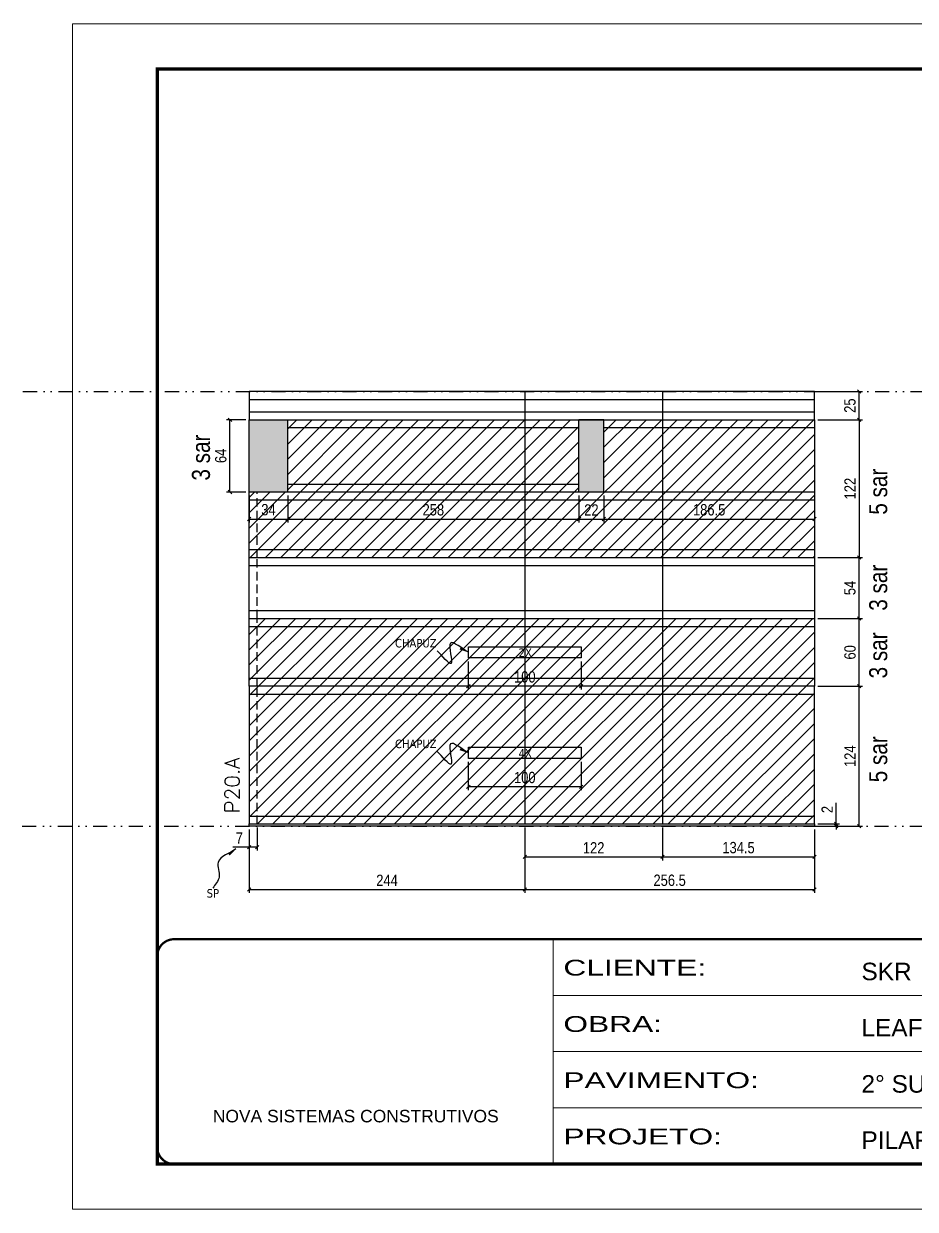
# Model space of a CAD drawing. Extents: x 13513 to 27878, y -21631 to 6985.
# Drawn here: x 17540 to 18330, y -4402 to -3352 of the extents above; entities that cross this region are included whole.
import ezdxf

# ---------------------------------------------------------------- set-up
doc = ezdxf.new("R2010")
doc.units = 0
for name, pattern in [('CONTINUO', [0]), ('DASHED', [0.75, 0.5, -0.25]), ('DIVIDE2', [0.625, 0.25, -0.125, 0, -0.125, 0, -0.125]), ('HIDDEN', [0.375, 0.25, -0.125])]:
    doc.linetypes.add(name, pattern=pattern)
for name, color, linetype in [('COTA', 241, 'Continuous'), ('NOMENCLATURA', 7, 'Continuous'), ('Nível', 160, 'Continuous'), ('Painéis', 200, 'Continuous'), ('Romaneio', 10, 'Continuous'), ('SARR_2.2x10', 60, 'Continuous'), ('SARR_2.2x7', 40, 'Continuous'), ('Sarrafo de Pressão', 42, 'HIDDEN'), ('texto', 7, 'Continuous')]:
    doc.layers.add(name, color=color, linetype=linetype)
for name, color, linetype, lineweight in [('Folhas', 255, 'Continuous', 9), ('Hachura', 251, 'Continuous', 9), ('SARRAFO DE PRESSAO', 251, 'DASHED', 9), ('Texto Seção', 7, 'Continuous', 15)]:
    doc.layers.add(name, color=color, linetype=linetype, lineweight=lineweight)
doc.styles.add('ARIAL', font='arial.ttf')
doc.styles.add('ARIAL_NARROW', font='ARIALN.TTF', dxfattribs={"height": 0.2})
doc.styles.add('COTA TECNICA', font='techl___.ttf', dxfattribs={"height": 10})
doc.styles.add('COTA TECNICA-50', font='techl___.ttf', dxfattribs={"height": 10})
doc.styles.add('REGUA-120', font='ROMANS.shx', dxfattribs={"height": 15})
doc.styles.get("Standard").update_dxf_attribs({"font": 'arial.ttf'})
doc.styles.add('Tecnologia', font='')
doc.styles.get('Tecnologia').set_extended_font_data('Forgotten Futurist')
doc.dimstyles.new('COTA PAINEL-50', dxfattribs={"dimtxt": 10, "dimasz": 3, "dimexe": 3, "dimexo": 3, "dimgap": 3, "dimtad": 1, "dimdec": 1, "dimzin": 12, "dimdsep": 46, "dimtxsty": 'COTA TECNICA-50', "dimblk1": 'OBLIQUE', "dimblk2": 'OBLIQUE', "dimsah": 1, "dimcen": 0.9, "dimclrd": 4, "dimclre": 4, "dimclrt": 240, "dimadec": 1, "dimazin": 3, "dimtfac": 1, "dimtdec": 1, "dimtmove": 0, "dimatfit": 3, "dimfxl": 1, "dimtolj": 1, "dimtzin": 12, "dimarcsym": 0})
doc.dimstyles.new('PAINEL', dxfattribs={"dimtxt": 10, "dimasz": 3, "dimexe": 3, "dimexo": 3, "dimgap": 3, "dimtad": 1, "dimdec": 1, "dimzin": 12, "dimdsep": 46, "dimtxsty": 'COTA TECNICA', "dimblk1": 'OBLIQUE', "dimblk2": 'OBLIQUE', "dimsah": 1, "dimcen": 0.9, "dimclrd": 4, "dimclre": 4, "dimclrt": 240, "dimadec": 1, "dimazin": 3, "dimtfac": 1, "dimtdec": 1, "dimtmove": 0, "dimatfit": 3, "dimfxl": 1, "dimtolj": 1, "dimtzin": 12, "dimarcsym": 0})
doc.dimstyles.get("Standard").update_dxf_attribs({"dimtxt": 0.18, "dimasz": 0.18, "dimexe": 0.18, "dimexo": 0.0625, "dimgap": 0.09, "dimtad": 0, "dimtih": 1, "dimtoh": 1, "dimdec": 4, "dimzin": 0, "dimdsep": 46, "dimtxsty": 'Standard', "dimcen": 0.09, "dimadec": 0, "dimazin": 0, "dimtfac": 1, "dimtdec": 4, "dimtofl": 0, "dimtmove": 0, "dimatfit": 3, "dimfxl": 1, "dimtolj": 1, "dimtzin": 0, "dimarcsym": 0})

# ---------------------------------------------------------------- blocks, each defined once
blk = doc.blocks.new('9999999999')
at = {"color": 30, "linetype": 'CONTINUO'}
for p, q in [((98564.6, 34230.2), (98564.6, 34429.4)), ((98564.6, 34379.6), (99584, 34379.6)), ((98564.6, 34329.8), (99488, 34329.8)), ((99584, 34329.8), (99488, 34329.8)), ((99488, 34329.8), (99488, 34230.2)), ((98564.6, 34280), (99488, 34280))]:
    blk.add_line(p, q, dxfattribs=at)
at = {"color": 30, "linetype": 'CONTINUO', "const_width": 2}
blk.add_lwpolyline([(99584, 34230.2), (99584, 34414.4, 0.414214), (99569, 34429.4), (98229, 34429.4, 0.414214), (98214, 34414.4), (98214, 34245.2, 0.414214), (98229, 34230.2), (99584, 34230.2)], format="xyb", dxfattribs=at)
at = {"layer": 'Folhas'}
blk.add_lwpolyline([(98139, 34190.2), (99624, 34190.2), (99624, 35240.2), (98139, 35240.2)], close=True, dxfattribs=at)
at = {"layer": 'Folhas', "color": 30, "const_width": 3}
blk.add_lwpolyline([(98214, 34230.2), (99584, 34230.2), (99584, 35200.2), (98214, 35200.2)], close=True, dxfattribs=at)
at = {"color": 7, "linetype": 'Continuous', "ltscale": 5, "style": 'ARIAL'}
for s, height, p in [('SKR', 15.48, (98837.7, 34393.1)), ('LEAF LOEFGREN', 15.483, (98837.7, 34343.3)), ('2° SUBSOLO INFERIOR', 15.483, (98837.7, 34293.5)), ('NOVA SISTEMAS CONSTRUTIVOS', 11.059, (98263.2, 34267.2)), ('PILARES', 15.48, (98837.7, 34243.7))]:
    blk.add_text(s, height=height, dxfattribs=at).set_placement(p)
at = {"layer": 'Folhas', "color": 7, "style": 'Tecnologia', "width": 1.5}
for s, p in [('CLIENTE:', (98573.7, 34397.2)), ('OBRA:', (98573.7, 34347.3)), ('PAVIMENTO:', (98573.7, 34297.5)), ('PROJETO:', (98573.7, 34247.7))]:
    blk.add_text(s, height=14, dxfattribs=at).set_placement(p)
blk = doc.blocks.new('_Oblique')
at = {"color": 0, "linetype": 'ByBlock', "lineweight": -2}
blk.add_line((-0.5, -0.5), (0.5, 0.5), dxfattribs=at)
blk = doc.blocks.new('*D1910')
at = {"layer": 'COTA', "color": 4, "lineweight": -2, "transparency": 16777216}
for p, q in [((17740, -4066.2), (17740, -4084.7)), ((17747, -4064.2), (17747, -4084.7)), ((17740, -4081.7), (17725.3, -4081.7)), ((17747, -4081.7), (17740, -4081.7))]:
    blk.add_line(p, q, dxfattribs=at)
at = {"layer": 'Defpoints', "color": 0, "transparency": 16777216}
for p in [(17740, -4063.2), (17747, -4061.2), (17740, -4081.7)]:
    blk.add_point(p, dxfattribs=at)
at = {"layer": 'COTA', "color": 4, "lineweight": -2, "transparency": 16777216, "xscale": 3, "yscale": 3, "zscale": 3, "rotation": 180}
blk.add_blockref('_Oblique', (17740, -4081.7), dxfattribs=at)
at = {"layer": 'COTA', "color": 4, "lineweight": -2, "transparency": 16777216, "xscale": 3, "yscale": 3, "zscale": 3}
blk.add_blockref('_Oblique', (17747, -4081.7), dxfattribs=at)
at = {"layer": 'COTA', "color": 240, "transparency": 16777216, "insert": (17731.2, -4073.6), "char_height": 10, "attachment_point": 5, "style": 'COTA TECNICA-50'}
blk.add_mtext('\\A1;7', dxfattribs=at)
blk = doc.blocks.new('*D1911')
at = {"layer": 'Defpoints', "color": 0, "linetype": 'ByBlock', "transparency": 16777216}
for p in [(18240.5, -3939.2), (18280.2, -3939.2), (18240.5, -4063.2)]:
    blk.add_point(p, dxfattribs=at)
at = {"layer": 'Romaneio', "color": 4, "linetype": 'ByBlock', "lineweight": -2, "transparency": 16777216}
for p, q in [((18243.5, -3939.2), (18283.2, -3939.2)), ((18280.2, -4063.2), (18280.2, -3939.2)), ((18243.5, -4063.2), (18283.2, -4063.2))]:
    blk.add_line(p, q, dxfattribs=at)
at = {"layer": 'Romaneio', "color": 4, "linetype": 'ByBlock', "lineweight": -2, "transparency": 16777216, "xscale": 3, "yscale": 3, "zscale": 3}
for p, rotation in [((18280.2, -3939.2), 90), ((18280.2, -4063.2), 270)]:
    blk.add_blockref('_Oblique', p, dxfattribs=dict(at, rotation=rotation))
at = {"layer": 'Romaneio', "color": 240, "linetype": 'ByBlock', "transparency": 16777216, "insert": (18272.1, -4001.2), "char_height": 10, "attachment_point": 5, "rotation": 90, "style": 'COTA TECNICA'}
blk.add_mtext('\\A1;124', dxfattribs=at)
blk = doc.blocks.new('*D1912')
at = {"layer": 'Defpoints', "color": 0, "linetype": 'ByBlock', "transparency": 16777216}
for p in [(18240.5, -3939.2), (18280.2, -3939.2), (18240.5, -4063.2)]:
    blk.add_point(p, dxfattribs=at)
at = {"layer": 'Romaneio', "color": 4, "linetype": 'ByBlock', "lineweight": -2, "transparency": 16777216}
for p, q in [((18243.5, -3939.2), (18283.2, -3939.2)), ((18280.2, -4063.2), (18280.2, -3939.2)), ((18243.5, -4063.2), (18283.2, -4063.2))]:
    blk.add_line(p, q, dxfattribs=at)
at = {"layer": 'Romaneio', "color": 4, "linetype": 'ByBlock', "lineweight": -2, "transparency": 16777216, "xscale": 3, "yscale": 3, "zscale": 3}
for p, rotation in [((18280.2, -3939.2), 90), ((18280.2, -4063.2), 270)]:
    blk.add_blockref('_Oblique', p, dxfattribs=dict(at, rotation=rotation))
at = {"layer": 'Romaneio', "color": 240, "linetype": 'ByBlock', "transparency": 16777216, "insert": (18272.1, -4001.2), "char_height": 10, "attachment_point": 5, "rotation": 90, "style": 'COTA TECNICA'}
blk.add_mtext('\\A1;124', dxfattribs=at)
blk = doc.blocks.new('*D1913')
at = {"layer": 'COTA', "color": 4, "lineweight": -2, "transparency": 16777216}
for p, q in [((18243.5, -3879.2), (18283.2, -3879.2)), ((18280.2, -3939.2), (18280.2, -3879.2)), ((18243.5, -3939.2), (18283.2, -3939.2))]:
    blk.add_line(p, q, dxfattribs=at)
at = {"layer": 'Defpoints', "color": 0, "transparency": 16777216}
for p in [(18240.5, -3879.2), (18280.2, -3879.2), (18240.5, -3939.2)]:
    blk.add_point(p, dxfattribs=at)
at = {"layer": 'COTA', "color": 4, "lineweight": -2, "transparency": 16777216, "xscale": 3, "yscale": 3, "zscale": 3}
for p, rotation in [((18280.2, -3879.2), 90), ((18280.2, -3939.2), 270)]:
    blk.add_blockref('_Oblique', p, dxfattribs=dict(at, rotation=rotation))
at = {"layer": 'COTA', "color": 240, "transparency": 16777216, "insert": (18272.1, -3909.2), "char_height": 10, "attachment_point": 5, "rotation": 90, "style": 'COTA TECNICA-50'}
blk.add_mtext('\\A1;60', dxfattribs=at)
blk = doc.blocks.new('*D1914')
at = {"layer": 'COTA', "color": 4, "lineweight": -2, "transparency": 16777216}
for p, q in [((18259.8, -4061.2), (18259.8, -4042.4)), ((18243.5, -4061.2), (18262.8, -4061.2)), ((18243.5, -4063.2), (18262.8, -4063.2)), ((18259.8, -4063.2), (18259.8, -4061.2)), ((18259.8, -4063.2), (18259.8, -4066.2))]:
    blk.add_line(p, q, dxfattribs=at)
at = {"layer": 'Defpoints', "color": 0, "transparency": 16777216}
for p in [(18240.5, -4061.2), (18240.5, -4063.2), (18259.8, -4063.2)]:
    blk.add_point(p, dxfattribs=at)
at = {"layer": 'COTA', "color": 4, "lineweight": -2, "transparency": 16777216, "xscale": 3, "yscale": 3, "zscale": 3}
for p, rotation in [((18259.8, -4061.2), 270), ((18259.8, -4063.2), 90)]:
    blk.add_blockref('_Oblique', p, dxfattribs=dict(at, rotation=rotation))
at = {"layer": 'COTA', "color": 240, "transparency": 16777216, "insert": (18251.8, -4048.4), "char_height": 10, "attachment_point": 5, "rotation": 90, "style": 'COTA TECNICA-50'}
blk.add_mtext('\\A1;2', dxfattribs=at)
blk = doc.blocks.new('*D1935')
at = {"layer": 'COTA', "color": 4, "lineweight": -2, "transparency": 16777216}
for p, q in [((17740, -4066.2), (17740, -4122.2)), ((17984, -4064.2), (17984, -4122.2)), ((17740, -4119.2), (17984, -4119.2))]:
    blk.add_line(p, q, dxfattribs=at)
at = {"layer": 'Defpoints', "color": 0, "transparency": 16777216}
for p in [(17740, -4063.2), (17984, -4061.2), (17984, -4119.2)]:
    blk.add_point(p, dxfattribs=at)
at = {"layer": 'COTA', "color": 4, "lineweight": -2, "transparency": 16777216, "xscale": 3, "yscale": 3, "zscale": 3, "rotation": 180}
blk.add_blockref('_Oblique', (17740, -4119.2), dxfattribs=at)
at = {"layer": 'COTA', "color": 4, "lineweight": -2, "transparency": 16777216, "xscale": 3, "yscale": 3, "zscale": 3}
blk.add_blockref('_Oblique', (17984, -4119.2), dxfattribs=at)
at = {"layer": 'COTA', "color": 240, "transparency": 16777216, "insert": (17862, -4111.1), "char_height": 10, "attachment_point": 5, "style": 'COTA TECNICA-50'}
blk.add_mtext('\\A1;244', dxfattribs=at)
blk = doc.blocks.new('*D1936')
at = {"layer": 'COTA', "color": 4, "lineweight": -2, "transparency": 16777216}
for p, q in [((17984, -4064.2), (17984, -4122.2)), ((18240.5, -4066.2), (18240.5, -4122.2)), ((17984, -4119.2), (18240.5, -4119.2))]:
    blk.add_line(p, q, dxfattribs=at)
at = {"layer": 'Defpoints', "color": 0, "transparency": 16777216}
for p in [(17984, -4061.2), (18240.5, -4063.2), (18240.5, -4119.2)]:
    blk.add_point(p, dxfattribs=at)
at = {"layer": 'COTA', "color": 4, "lineweight": -2, "transparency": 16777216, "xscale": 3, "yscale": 3, "zscale": 3, "rotation": 180}
blk.add_blockref('_Oblique', (17984, -4119.2), dxfattribs=at)
at = {"layer": 'COTA', "color": 4, "lineweight": -2, "transparency": 16777216, "xscale": 3, "yscale": 3, "zscale": 3}
blk.add_blockref('_Oblique', (18240.5, -4119.2), dxfattribs=at)
at = {"layer": 'COTA', "color": 240, "transparency": 16777216, "insert": (18112.3, -4111.1), "char_height": 10, "attachment_point": 5, "style": 'COTA TECNICA-50'}
blk.add_mtext('\\A1;256.5', dxfattribs=at)
blk = doc.blocks.new('*D1937')
at = {"layer": 'COTA', "color": 4, "linetype": 'ByBlock', "lineweight": -2, "transparency": 16777216}
for p, q in [((17934, -4006.3), (17934, -4031.2)), ((18034, -4006.3), (18034, -4031.2)), ((18034, -4028.2), (17934, -4028.2))]:
    blk.add_line(p, q, dxfattribs=at)
at = {"layer": 'Defpoints', "color": 0, "linetype": 'ByBlock', "transparency": 16777216}
for p in [(17934, -4003.3), (18034, -4003.3), (17934, -4028.2)]:
    blk.add_point(p, dxfattribs=at)
at = {"layer": 'COTA', "color": 4, "linetype": 'ByBlock', "lineweight": -2, "transparency": 16777216, "xscale": 3, "yscale": 3, "zscale": 3, "rotation": 180}
blk.add_blockref('_Oblique', (17934, -4028.2), dxfattribs=at)
at = {"layer": 'COTA', "color": 4, "linetype": 'ByBlock', "lineweight": -2, "transparency": 16777216, "xscale": 3, "yscale": 3, "zscale": 3}
blk.add_blockref('_Oblique', (18034, -4028.2), dxfattribs=at)
at = {"layer": 'COTA', "color": 240, "linetype": 'ByBlock', "transparency": 16777216, "insert": (17984, -4020.1), "char_height": 10, "attachment_point": 5, "style": 'COTA TECNICA'}
blk.add_mtext('\\A1;100', dxfattribs=at)
blk = doc.blocks.new('*D1915')
at = {"layer": 'COTA', "color": 4, "lineweight": -2, "transparency": 16777216}
for p, q in [((18243.5, -3703.2), (18283.2, -3703.2)), ((18280.2, -3703.2), (18280.2, -3825.2)), ((18243.5, -3825.2), (18283.2, -3825.2))]:
    blk.add_line(p, q, dxfattribs=at)
at = {"layer": 'Defpoints', "color": 0, "transparency": 16777216}
for p in [(18240.5, -3703.2), (18240.5, -3825.2), (18280.2, -3825.2)]:
    blk.add_point(p, dxfattribs=at)
at = {"layer": 'COTA', "color": 4, "lineweight": -2, "transparency": 16777216, "xscale": 3, "yscale": 3, "zscale": 3}
for p, rotation in [((18280.2, -3703.2), 90), ((18280.2, -3825.2), 270)]:
    blk.add_blockref('_Oblique', p, dxfattribs=dict(at, rotation=rotation))
at = {"layer": 'COTA', "color": 240, "transparency": 16777216, "insert": (18272.1, -3764.2), "char_height": 10, "attachment_point": 5, "rotation": 90, "style": 'COTA TECNICA'}
blk.add_mtext('\\A1;122', dxfattribs=at)
blk = doc.blocks.new('*D1938')
at = {"layer": 'COTA', "color": 4, "linetype": 'ByBlock', "lineweight": -2, "transparency": 16777216}
for p, q in [((17934, -3917.2), (17934, -3942.1)), ((18034, -3917.2), (18034, -3942.1)), ((18034, -3939.1), (17934, -3939.1))]:
    blk.add_line(p, q, dxfattribs=at)
at = {"layer": 'Defpoints', "color": 0, "linetype": 'ByBlock', "transparency": 16777216}
for p in [(17934, -3914.2), (18034, -3914.2), (17934, -3939.1)]:
    blk.add_point(p, dxfattribs=at)
at = {"layer": 'COTA', "color": 4, "linetype": 'ByBlock', "lineweight": -2, "transparency": 16777216, "xscale": 3, "yscale": 3, "zscale": 3, "rotation": 180}
blk.add_blockref('_Oblique', (17934, -3939.1), dxfattribs=at)
at = {"layer": 'COTA', "color": 4, "linetype": 'ByBlock', "lineweight": -2, "transparency": 16777216, "xscale": 3, "yscale": 3, "zscale": 3}
blk.add_blockref('_Oblique', (18034, -3939.1), dxfattribs=at)
at = {"layer": 'COTA', "color": 240, "linetype": 'ByBlock', "transparency": 16777216, "insert": (17984, -3931), "char_height": 10, "attachment_point": 5, "style": 'COTA TECNICA'}
blk.add_mtext('\\A1;100', dxfattribs=at)
blk = doc.blocks.new('*D1939')
at = {"layer": 'COTA', "color": 4, "lineweight": -2, "transparency": 16777216}
for p, q in [((17984, -4064.2), (17984, -4093.4)), ((18106, -4064.2), (18106, -4093.4)), ((17984, -4090.4), (18106, -4090.4))]:
    blk.add_line(p, q, dxfattribs=at)
at = {"layer": 'Defpoints', "color": 0, "transparency": 16777216}
for p in [(17984, -4061.2), (18106, -4061.2), (18106, -4090.4)]:
    blk.add_point(p, dxfattribs=at)
at = {"layer": 'COTA', "color": 4, "lineweight": -2, "transparency": 16777216, "xscale": 3, "yscale": 3, "zscale": 3, "rotation": 180}
blk.add_blockref('_Oblique', (17984, -4090.4), dxfattribs=at)
at = {"layer": 'COTA', "color": 4, "lineweight": -2, "transparency": 16777216, "xscale": 3, "yscale": 3, "zscale": 3}
blk.add_blockref('_Oblique', (18106, -4090.4), dxfattribs=at)
at = {"layer": 'COTA', "color": 240, "transparency": 16777216, "insert": (18045, -4082.3), "char_height": 10, "attachment_point": 5, "style": 'COTA TECNICA'}
blk.add_mtext('\\A1;122', dxfattribs=at)
blk = doc.blocks.new('*D1940')
at = {"layer": 'COTA', "color": 4, "lineweight": -2, "transparency": 16777216}
for p, q in [((18106, -4064.2), (18106, -4093.4)), ((18240.5, -4066.2), (18240.5, -4093.4)), ((18106, -4090.4), (18240.5, -4090.4))]:
    blk.add_line(p, q, dxfattribs=at)
at = {"layer": 'Defpoints', "color": 0, "transparency": 16777216}
for p in [(18106, -4061.2), (18240.5, -4063.2), (18240.5, -4090.4)]:
    blk.add_point(p, dxfattribs=at)
at = {"layer": 'COTA', "color": 4, "lineweight": -2, "transparency": 16777216, "xscale": 3, "yscale": 3, "zscale": 3, "rotation": 180}
blk.add_blockref('_Oblique', (18106, -4090.4), dxfattribs=at)
at = {"layer": 'COTA', "color": 4, "lineweight": -2, "transparency": 16777216, "xscale": 3, "yscale": 3, "zscale": 3}
blk.add_blockref('_Oblique', (18240.5, -4090.4), dxfattribs=at)
at = {"layer": 'COTA', "color": 240, "transparency": 16777216, "insert": (18173.3, -4082.2), "char_height": 10, "attachment_point": 5, "style": 'COTA TECNICA'}
blk.add_mtext('\\A1;134.5', dxfattribs=at)
blk = doc.blocks.new('*D1941')
at = {"layer": 'COTA', "color": 4, "lineweight": -2, "transparency": 16777216}
for p, q in [((17737, -3703.2), (17719.9, -3703.2)), ((17722.9, -3767.2), (17722.9, -3703.2)), ((17737, -3767.2), (17719.9, -3767.2))]:
    blk.add_line(p, q, dxfattribs=at)
at = {"layer": 'Defpoints', "color": 0, "transparency": 16777216}
for p in [(17722.9, -3703.2), (17740, -3703.2), (17740, -3767.2)]:
    blk.add_point(p, dxfattribs=at)
at = {"layer": 'COTA', "color": 4, "lineweight": -2, "transparency": 16777216, "xscale": 3, "yscale": 3, "zscale": 3}
for p, rotation in [((17722.9, -3703.2), 90), ((17722.9, -3767.2), 270)]:
    blk.add_blockref('_Oblique', p, dxfattribs=dict(at, rotation=rotation))
at = {"layer": 'COTA', "color": 240, "transparency": 16777216, "insert": (17714.8, -3735.2), "char_height": 10, "attachment_point": 5, "rotation": 90, "style": 'COTA TECNICA'}
blk.add_mtext('\\A1;64', dxfattribs=at)
blk = doc.blocks.new('*D1960')
at = {"layer": 'COTA', "color": 4, "lineweight": -2, "transparency": 16777216}
for p, q in [((18243.5, -3825.2), (18283.2, -3825.2)), ((18280.2, -3879.2), (18280.2, -3825.2)), ((18243.5, -3879.2), (18283.2, -3879.2))]:
    blk.add_line(p, q, dxfattribs=at)
at = {"layer": 'Defpoints', "color": 0, "transparency": 16777216}
for p in [(18240.5, -3825.2), (18280.2, -3825.2), (18240.5, -3879.2)]:
    blk.add_point(p, dxfattribs=at)
at = {"layer": 'COTA', "color": 4, "lineweight": -2, "transparency": 16777216, "xscale": 3, "yscale": 3, "zscale": 3}
for p, rotation in [((18280.2, -3825.2), 90), ((18280.2, -3879.2), 270)]:
    blk.add_blockref('_Oblique', p, dxfattribs=dict(at, rotation=rotation))
at = {"layer": 'COTA', "color": 240, "transparency": 16777216, "insert": (18272, -3852.2), "char_height": 10, "attachment_point": 5, "rotation": 90, "style": 'COTA TECNICA'}
blk.add_mtext('\\A1;54', dxfattribs=at)
blk = doc.blocks.new('*D1961')
at = {"layer": 'COTA', "color": 4, "lineweight": -2, "transparency": 16777216}
for p, q in [((18243.5, -3678.2), (18283.2, -3678.2)), ((18280.2, -3703.2), (18280.2, -3678.2)), ((18243.5, -3703.2), (18283.2, -3703.2))]:
    blk.add_line(p, q, dxfattribs=at)
at = {"layer": 'Defpoints', "color": 0, "transparency": 16777216}
for p in [(18240.5, -3678.2), (18280.2, -3678.2), (18240.5, -3703.2)]:
    blk.add_point(p, dxfattribs=at)
at = {"layer": 'COTA', "color": 4, "lineweight": -2, "transparency": 16777216, "xscale": 3, "yscale": 3, "zscale": 3}
for p, rotation in [((18280.2, -3678.2), 90), ((18280.2, -3703.2), 270)]:
    blk.add_blockref('_Oblique', p, dxfattribs=dict(at, rotation=rotation))
at = {"layer": 'COTA', "color": 240, "transparency": 16777216, "insert": (18272, -3690.7), "char_height": 10, "attachment_point": 5, "rotation": 90, "style": 'COTA TECNICA'}
blk.add_mtext('\\A1;25', dxfattribs=at)
blk = doc.blocks.new('*D1962')
at = {"layer": 'COTA', "color": 4, "lineweight": -2, "transparency": 16777216}
for p, q in [((17740, -3770.2), (17740, -3794.1)), ((17774, -3770.2), (17774, -3794.1)), ((17740, -3791.1), (17774, -3791.1))]:
    blk.add_line(p, q, dxfattribs=at)
at = {"layer": 'Defpoints', "color": 0, "transparency": 16777216}
for p in [(17740, -3767.2), (17774, -3767.2), (17774, -3791.1)]:
    blk.add_point(p, dxfattribs=at)
at = {"layer": 'COTA', "color": 4, "lineweight": -2, "transparency": 16777216, "xscale": 3, "yscale": 3, "zscale": 3, "rotation": 180}
blk.add_blockref('_Oblique', (17740, -3791.1), dxfattribs=at)
at = {"layer": 'COTA', "color": 4, "lineweight": -2, "transparency": 16777216, "xscale": 3, "yscale": 3, "zscale": 3}
blk.add_blockref('_Oblique', (17774, -3791.1), dxfattribs=at)
at = {"layer": 'COTA', "color": 240, "transparency": 16777216, "insert": (17757, -3782.9), "char_height": 10, "attachment_point": 5, "style": 'COTA TECNICA'}
blk.add_mtext('\\A1;34', dxfattribs=at)
blk = doc.blocks.new('*D1963')
at = {"layer": 'COTA', "color": 4, "lineweight": -2, "transparency": 16777216}
for p, q in [((17774, -3770.2), (17774, -3794.1)), ((18032, -3770.2), (18032, -3794.1)), ((17774, -3791.1), (18032, -3791.1))]:
    blk.add_line(p, q, dxfattribs=at)
at = {"layer": 'Defpoints', "color": 0, "transparency": 16777216}
for p in [(17774, -3767.2), (18032, -3767.2), (18032, -3791.1)]:
    blk.add_point(p, dxfattribs=at)
at = {"layer": 'COTA', "color": 4, "lineweight": -2, "transparency": 16777216, "xscale": 3, "yscale": 3, "zscale": 3, "rotation": 180}
blk.add_blockref('_Oblique', (17774, -3791.1), dxfattribs=at)
at = {"layer": 'COTA', "color": 4, "lineweight": -2, "transparency": 16777216, "xscale": 3, "yscale": 3, "zscale": 3}
blk.add_blockref('_Oblique', (18032, -3791.1), dxfattribs=at)
at = {"layer": 'COTA', "color": 240, "transparency": 16777216, "insert": (17903, -3783), "char_height": 10, "attachment_point": 5, "style": 'COTA TECNICA'}
blk.add_mtext('\\A1;258', dxfattribs=at)
blk = doc.blocks.new('*D1964')
at = {"layer": 'COTA', "color": 4, "lineweight": -2, "transparency": 16777216}
for p, q in [((18032, -3770.2), (18032, -3794.1)), ((18054, -3770.2), (18054, -3794.1)), ((18032, -3791.1), (18054, -3791.1))]:
    blk.add_line(p, q, dxfattribs=at)
at = {"layer": 'Defpoints', "color": 0, "transparency": 16777216}
for p in [(18032, -3767.2), (18054, -3767.2), (18054, -3791.1)]:
    blk.add_point(p, dxfattribs=at)
at = {"layer": 'COTA', "color": 4, "lineweight": -2, "transparency": 16777216, "xscale": 3, "yscale": 3, "zscale": 3, "rotation": 180}
blk.add_blockref('_Oblique', (18032, -3791.1), dxfattribs=at)
at = {"layer": 'COTA', "color": 4, "lineweight": -2, "transparency": 16777216, "xscale": 3, "yscale": 3, "zscale": 3}
blk.add_blockref('_Oblique', (18054, -3791.1), dxfattribs=at)
at = {"layer": 'COTA', "color": 240, "transparency": 16777216, "insert": (18043, -3783.1), "char_height": 10, "attachment_point": 5, "style": 'COTA TECNICA'}
blk.add_mtext('\\A1;22', dxfattribs=at)
blk = doc.blocks.new('*D1965')
at = {"layer": 'COTA', "color": 4, "lineweight": -2, "transparency": 16777216}
for p, q in [((18054, -3770.2), (18054, -3794.1)), ((18240.5, -3777.2), (18240.5, -3794.1)), ((18054, -3791.1), (18240.5, -3791.1))]:
    blk.add_line(p, q, dxfattribs=at)
at = {"layer": 'Defpoints', "color": 0, "transparency": 16777216}
for p in [(18054, -3767.2), (18240.5, -3774.2), (18240.5, -3791.1)]:
    blk.add_point(p, dxfattribs=at)
at = {"layer": 'COTA', "color": 4, "lineweight": -2, "transparency": 16777216, "xscale": 3, "yscale": 3, "zscale": 3, "rotation": 180}
blk.add_blockref('_Oblique', (18054, -3791.1), dxfattribs=at)
at = {"layer": 'COTA', "color": 4, "lineweight": -2, "transparency": 16777216, "xscale": 3, "yscale": 3, "zscale": 3}
blk.add_blockref('_Oblique', (18240.5, -3791.1), dxfattribs=at)
at = {"layer": 'COTA', "color": 240, "transparency": 16777216, "insert": (18147.3, -3783), "char_height": 10, "attachment_point": 5, "style": 'COTA TECNICA'}
blk.add_mtext('\\A1;186.5', dxfattribs=at)

msp = doc.modelspace()

# ---------------------------------------------------------------- hatches: boundary and pattern name
at = {"layer": 'COTA'}
h = msp.add_hatch(dxfattribs=at)
h.set_pattern_fill('AR-CONC', color=256, scale=0.03)
h.set_pattern_definition([(50, (3153.871, -1124.575), (5.4655401, -0.4781726), [0.5715, -6.2865]), (355, (3153.871, -1124.575), (-1.0573026, 5.7317054), [0.4572, -5.0292175]), (100.451445, (3154.3267, -1124.615), (4.4082374, 5.2535326), [0.4857003, -5.3427073]), (46.1842, (3153.871, -1123.051), (8.1323712, -1.2612698), [0.85725, -9.42975]), (96.63556, (3154.549, -1123.156), (7.122124, 7.4227837), [0.7285507, -8.0140682]), (351.18415, (3153.871, -1123.051), (7.122124, 7.4227837), [0.685799, -7.543792]), (21, (3154.633, -1123.432), (4.5484317, -3.067956), [0.5715, -6.2865]), (326, (3154.633, -1123.432), (1.8540609, 5.525639), [0.4572, -5.0292]), (71.451445, (3155.012, -1123.688), (6.4024926, 2.457683), [0.4857003, -5.3426981]), (37.5, (3153.8712, -1124.5751), (0.0926581, 2.53665117), [0, -4.96824, 0, -5.1054, 0, -5.04825]), (7.5, (3153.8712, -1124.575), (2.00458988, 3.00541724), [0, -2.91084, 0, -4.85394, 0, -1.92405]), (327.5, (3152.172, -1124.5751), (4.06771786, -0.17186232), [0, -1.905, 0, -5.9436, 0, -7.8867]), (317.5, (3151.41, -1124.575), (4.4438754, 0.7627947), [0, -2.4765, 0, -3.94716, 0, -5.6007])])
h.paths.add_polyline_path([(17774.02, -3703.17), (17740.02, -3703.17), (17740.02, -3767.17), (17774.02, -3767.17)])
h.paths.add_polyline_path([(18032.02, -3767.17), (18054.02, -3767.17), (18054.02, -3703.17), (18032.02, -3703.17)])
at = {"layer": 'Hachura', "linetype": 'ByBlock'}
h = msp.add_hatch(dxfattribs=at)
h.set_pattern_fill('ANSI31', color=256, scale=3)
h.paths.add_polyline_path([(17984.02, -3767.17), (17984.02, -3703.17), (17774.02, -3703.17), (17774.02, -3767.17)])
h.paths.add_polyline_path([(17984.02, -3767.17), (18032.02, -3767.17), (18032.02, -3703.17), (17984.02, -3703.17)])
h.paths.add_polyline_path([(18054.02, -3767.17), (17984.02, -3767.17), (17984.02, -3825.17), (18106.02, -3825.17), (18106.02, -3703.17), (18054.02, -3703.17)])
h.paths.add_polyline_path([(18106.02, -3703.17), (18106.02, -3825.17), (18240.52, -3825.17), (18240.52, -3703.17)])
h.paths.add_polyline_path([(17984.02, -3825.17), (17984.02, -3767.17), (17740.02, -3767.17), (17740.02, -3825.17)])
h.paths.add_polyline_path([(17740.02, -3879.17), (17740.02, -3939.17), (17984.02, -3939.17), (17984.02, -3879.17)])
h.paths.add_polyline_path([(18106.02, -3939.17), (18106.02, -3879.17), (17984.02, -3879.17), (17984.02, -3939.17)])
h.paths.add_polyline_path([(18106.02, -3879.17), (18106.02, -3939.17), (18240.52, -3939.17), (18240.52, -3879.17)])
h.paths.add_polyline_path([(18106.02, -3939.17), (18106.02, -4061.17), (18240.52, -4061.17), (18240.52, -3939.17)])
h.paths.add_polyline_path([(18106.02, -3939.17), (17984.02, -3939.17), (17984.02, -4061.17), (18106.02, -4061.17)])
h.paths.add_polyline_path([(17740.02, -3939.17), (17740.02, -4061.17), (17984.02, -4061.17), (17984.02, -3939.17)])

# ---------------------------------------------------------------- linework, layer by layer
at = {"layer": 'COTA'}
for p, q in [((17740.02, -3767.17), (17740.02, -3703.17)), ((17740.02, -3703.17), (17774.02, -3703.17)), ((18054.02, -3703.17), (18032.02, -3703.17)), ((18054.02, -3767.17), (18240.52, -3767.17))]:
    msp.add_line(p, q, dxfattribs=at)
at = {"layer": 'Nível', "color": 4, "linetype": 'DIVIDE2', "ltscale": 50}
for p, q in [((15998.47, -3678.17), (21417.65, -3678.17)), ((13513.27, -4063.17), (21517.65, -4063.17))]:
    msp.add_line(p, q, dxfattribs=at)
at = {"layer": 'Painéis'}
for p, q in [((17984.02, -3678.17), (17984.02, -4061.17)), ((18106.02, -3678.17), (18106.02, -4061.17)), ((17774.02, -3703.17), (18032.02, -3703.17)), ((17774.02, -3767.17), (17774.02, -3703.17)), ((18032.02, -3767.17), (18032.02, -3703.17)), ((18054.02, -3703.17), (18240.52, -3703.17)), ((18054.02, -3767.17), (18054.02, -3703.17)), ((18240.52, -3703.17), (18240.52, -3939.17)), ((17740.02, -3939.17), (17740.02, -3767.17)), ((17740.02, -3767.17), (18054.02, -3767.17)), ((17740.02, -3825.17), (18240.52, -3825.17)), ((17740.02, -3879.17), (18240.52, -3879.17))]:
    msp.add_line(p, q, dxfattribs=at)
for points in [[(17740.02, -3703.17), (18240.52, -3703.17), (18240.52, -3678.17), (17740.02, -3678.17)], [(18240.52, -3939.17), (17740.02, -3939.17), (17740.02, -4061.17), (18240.52, -4061.17)], [(18240.52, -4063.17), (17740.02, -4063.17), (17740.02, -4061.17), (18240.52, -4061.17)]]:
    msp.add_lwpolyline(points, close=True, dxfattribs=at)
at = {"layer": 'SARR_2.2x10'}
for points in [[(17934.02, -3904.17), (18034.02, -3904.17), (18034.02, -3914.17), (17934.02, -3914.17)], [(17934.02, -3993.32), (18034.02, -3993.32), (18034.02, -4003.32), (17934.02, -4003.32)]]:
    msp.add_lwpolyline(points, close=True, dxfattribs=at)
at = {"layer": 'SARR_2.2x7'}
for p, q in [((17740.02, -3685.17), (17984.02, -3685.17)), ((17984.02, -3685.17), (18240.52, -3685.17)), ((17740.02, -3696.17), (17984.02, -3696.17)), ((17984.02, -3696.17), (18240.52, -3696.17)), ((17774.02, -3710.17), (18032.02, -3710.17)), ((18054.02, -3710.17), (18240.52, -3710.17)), ((17774.02, -3760.17), (18032.02, -3760.17)), ((17740.02, -3774.17), (17984.02, -3774.17)), ((17984.02, -3774.17), (18240.52, -3774.17)), ((17740.02, -3818.17), (17984.02, -3818.17)), ((17984.02, -3818.17), (18240.52, -3818.17)), ((17740.02, -3832.17), (17984.02, -3832.17)), ((17984.02, -3832.17), (18240.52, -3832.17)), ((17740.02, -3872.17), (17984.02, -3872.17)), ((17984.02, -3872.17), (18240.52, -3872.17)), ((17740.02, -3886.17), (17984.02, -3886.17)), ((17984.02, -3886.17), (18240.52, -3886.17)), ((17740.02, -3932.17), (17984.02, -3932.17)), ((17984.02, -3932.17), (18240.52, -3932.17)), ((17740.02, -3946.17), (17984.02, -3946.17)), ((17984.02, -3946.17), (18240.52, -3946.17)), ((17740.02, -4054.17), (17984.02, -4054.17)), ((17984.02, -4054.17), (18240.52, -4054.17))]:
    msp.add_line(p, q, dxfattribs=at)
at = {"layer": 'Sarrafo de Pressão', "ltscale": 30}
for p, q in [((17747.02, -3825.17), (17747.02, -3767.17)), ((17747.02, -3879.17), (17747.02, -3825.17)), ((17747.02, -3939.17), (17747.02, -3879.17)), ((17747.02, -4061.17), (17747.02, -3939.17))]:
    msp.add_line(p, q, dxfattribs=at)

# ---------------------------------------------------------------- block references
at = {"layer": 'SARRAFO DE PRESSAO', "color": 6, "linetype": 'ByBlock'}
msp.add_blockref('9999999999', (-80555.51, -38592.65), dxfattribs=at)

# ---------------------------------------------------------------- texts
at = {"layer": 'NOMENCLATURA', "style": 'ARIAL_NARROW'}
for s, p in [('3 sar', (17705.18, -3757.09)), ('5 sar', (18305.03, -3787.28)), ('3 sar', (18305.03, -3872.34)), ('3 sar', (18305.03, -3932.28)), ('5 sar', (18305.03, -4024.28))]:
    msp.add_text(s, height=16, rotation=90, dxfattribs=at).set_placement(p)
at = {"layer": 'texto', "color": 0, "char_height": 7.5, "attachment_point": 5}
for s, insert in [('{\\fTahoma|b0|i0|c0|p34;\\C4;CHAPUZ}', (17887.47, -3901.15)), ('{\\fTahoma|b0|i0|c0|p34;\\C4;2X}', (17984.41, -3909.46)), ('{\\fTahoma|b0|i0|c0|p34;\\C4;CHAPUZ}', (17887.47, -3990.31)), ('{\\fTahoma|b0|i0|c0|p34;\\C4;4X}', (17984.41, -3998.62)), ('{\\fTahoma|b0|i0|c0|p34;\\C4;SP}', (17707.77, -4122.66))]:
    msp.add_mtext(s, dxfattribs=dict(at, insert=insert))
at = {"layer": 'Texto Seção', "insert": (17731.4, -4051.91), "char_height": 13, "width": 285.3299, "attachment_point": 7, "rotation": 90, "style": 'REGUA-120'}
msp.add_mtext('P20.A', dxfattribs=at)

# ---------------------------------------------------------------- dimensions: what is measured, and where the dimension line sits
at = {"layer": 'COTA'}
for base, p1, p2, angle, dimstyle, picture, middle in [((18280.16, -3678.17), (18240.52, -3703.17), (18240.52, -3678.17), 90, 'PAINEL', '*D1961', (18272.05, -3690.67)), ((17722.92, -3703.17), (17740.02, -3767.17), (17740.02, -3703.17), 90, 'PAINEL', '*D1941', (17714.82, -3735.17)), ((18280.16, -3825.17), (18240.52, -3703.17), (18240.52, -3825.17), 90, 'PAINEL', '*D1915', (18272.1, -3764.17)), ((18280.16, -3825.17), (18240.52, -3879.17), (18240.52, -3825.17), 90, 'PAINEL', '*D1960', (18272.05, -3852.17)), ((18280.16, -3879.17), (18240.52, -3939.17), (18240.52, -3879.17), 90, 'COTA PAINEL-50', '*D1913', (18272.06, -3909.17)), ((17740.02, -4081.68), (17747.02, -4061.17), (17740.02, -4063.17), 180, 'COTA PAINEL-50', '*D1910', (17731.15, -4073.6))]:
    dim = msp.add_linear_dim(base=base, p1=p1, p2=p2, angle=angle, dimstyle=dimstyle, dxfattribs=at)
    dim.commit()
    dim.dimension.update_dxf_attribs({"geometry": picture, "text_midpoint": middle})
for base, p1, p2, dimstyle, picture, middle in [((17774.02, -3791.15), (17740.02, -3767.17), (17774.02, -3767.17), 'PAINEL', '*D1962', (17757.02, -3782.93)), ((17984.02, -4119.19), (17740.02, -4063.17), (17984.02, -4061.17), 'COTA PAINEL-50', '*D1935', (17862.02, -4111.11)), ((18240.52, -4119.19), (17984.02, -4061.17), (18240.52, -4063.17), 'COTA PAINEL-50', '*D1936', (18112.27, -4111.08)), ((18106.02, -4090.38), (17984.02, -4061.17), (18106.02, -4061.17), 'PAINEL', '*D1939', (18045.02, -4082.32))]:
    dim = msp.add_linear_dim(base=base, p1=p1, p2=p2, dimstyle=dimstyle, dxfattribs=at)
    dim.commit()
    dim.dimension.update_dxf_attribs({"geometry": picture, "text_midpoint": middle})
for base, p1, p2, picture, middle in [((18032.02, -3791.15), (17774.02, -3767.17), (18032.02, -3767.17), '*D1963', (17903.02, -3783.02)), ((18054.02, -3791.15), (18032.02, -3767.17), (18054.02, -3767.17), '*D1964', (18043.02, -3783.15)), ((18240.52, -3791.15), (18054.02, -3767.17), (18240.52, -3774.17), '*D1965', (18147.27, -3783.02)), ((18240.52, -4090.38), (18106.02, -4061.17), (18240.52, -4063.17), '*D1940', (18173.27, -4082.16))]:
    dim = msp.add_linear_dim(base=base, p1=p1, p2=p2, dimstyle='PAINEL', override={"dimtmove": 1}, dxfattribs=at)
    dim.commit()
    dim.dimension.update_dxf_attribs({"geometry": picture, "text_midpoint": middle})
at = {"layer": 'COTA', "linetype": 'ByBlock'}
for base, p1, p2, picture, middle in [((17934.02, -3939.09), (18034.02, -3914.17), (17934.02, -3914.17), '*D1938', (17984.02, -3930.99)), ((17934.02, -4028.25), (18034.02, -4003.32), (17934.02, -4003.32), '*D1937', (17984.02, -4020.15))]:
    dim = msp.add_linear_dim(base=base, p1=p1, p2=p2, dimstyle='PAINEL', dxfattribs=at)
    dim.commit()
    dim.dimension.update_dxf_attribs({"geometry": picture, "text_midpoint": middle})
at = {"layer": 'COTA'}
dim = msp.add_linear_dim(base=(18259.77, -4063.17), p1=(18240.52, -4061.17), p2=(18240.52, -4063.17), angle=90, dimstyle='COTA PAINEL-50', dxfattribs=at)
dim.commit()
dim.dimension.update_dxf_attribs({"geometry": '*D1914', "text_midpoint": (18259.77, -4048.42), "dimtype": 160})
at = {"layer": 'Romaneio', "linetype": 'ByBlock'}
for picture in ['*D1911', '*D1912']:
    dim = msp.add_aligned_dim(p1=(18240.52, -4063.17), p2=(18240.52, -3939.17), distance=-39.64, dimstyle='PAINEL', dxfattribs=at)
    dim.commit()
    dim.dimension.update_dxf_attribs({"geometry": picture, "text_midpoint": (18272.08, -4001.17)})

# ---------------------------------------------------------------- leaders
at = {"layer": 'COTA', "path_type": 1}
for points in [[(17934.02, -3909.17), (17918.23, -3901.15), (17918.82, -3919.02), (17906.38, -3907.88)], [(17934.02, -3998.32), (17918.23, -3990.31), (17918.82, -4008.18), (17906.38, -3997.04)], [(17728.19, -4083.35), (17712.4, -4095.18), (17713.33, -4108.19), (17707.77, -4117.97)]]:
    msp.add_leader(points, dimstyle='Standard', override={"dimasz": 8}, dxfattribs=at)

doc.saveas('drawing.dxf')
